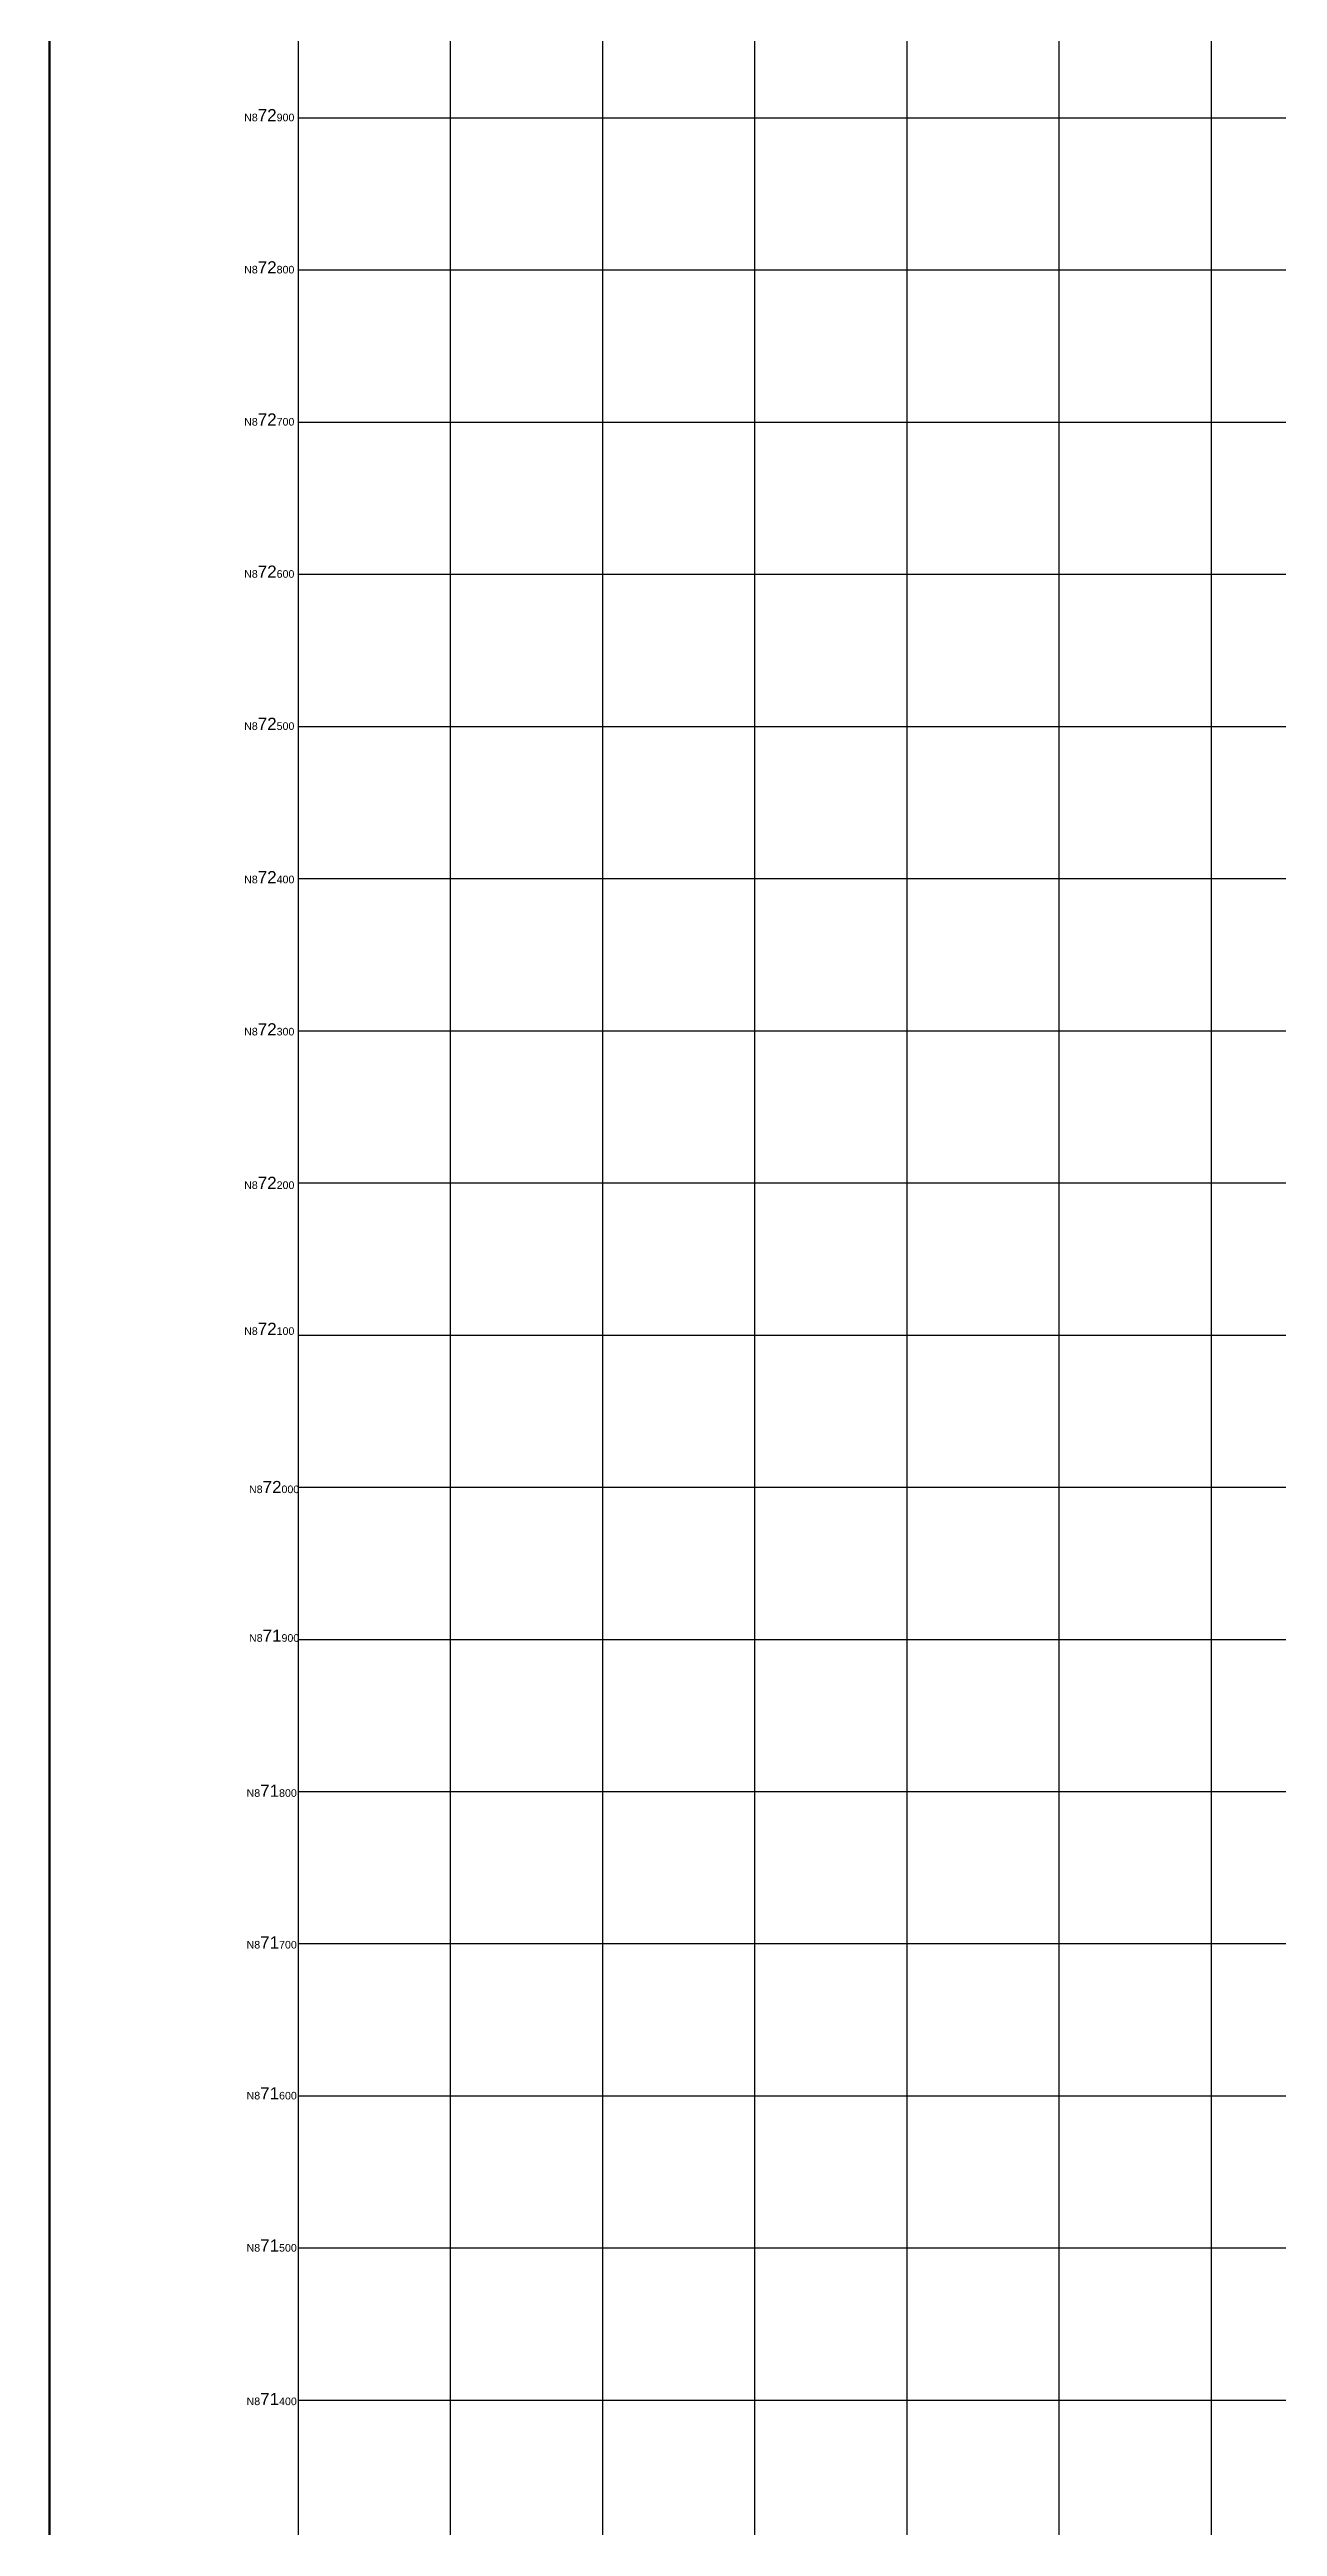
# Model space of a CAD drawing. Header units: millimetres. Extents: x 464536 to 476893, y 870501 to 881610.
# Drawn here: x 464536 to 465343, y 871317 to 872945 of the extents above; entities that cross this region are included whole.
import ezdxf

# ---------------------------------------------------------------- set-up
doc = ezdxf.new("R2010")
doc.units = ezdxf.units.MM
doc.layers.add('Grid1', color=7, linetype='Continuous')
doc.layers.add('Lay out', color=7, linetype='Continuous', lineweight=70)

msp = doc.modelspace()

# ---------------------------------------------------------------- linework, layer by layer
at = {"layer": 'Grid1'}
for p, q in [((464700, 870600), (464700, 881600)), ((464700, 870600), (464700, 881600)), ((464800, 870600), (464800, 881600)), ((464900, 870600), (464900, 881600)), ((465000, 870600), (465000, 881600)), ((465100, 870600), (465100, 881600)), ((465200, 870600), (465200, 881600)), ((465300, 870600), (465300, 881600)), ((464700, 872900), (472600, 872900)), ((464700, 872800), (472600, 872800)), ((464700, 872700), (472600, 872700)), ((464700, 872600), (472600, 872600)), ((464700, 872500), (472600, 872500)), ((464700, 872400), (472600, 872400)), ((464700, 872300), (472600, 872300)), ((464700, 872200), (472600, 872200)), ((464700, 872100), (472600, 872100)), ((464700, 872000), (472600, 872000)), ((464700, 871900), (472600, 871900)), ((464700, 871800), (472600, 871800)), ((464700, 871700), (472600, 871700)), ((464700, 871600), (472600, 871600)), ((464700, 871500), (472600, 871500)), ((464700, 871400), (472600, 871400))]:
    msp.add_line(p, q, dxfattribs=at)
at = {"layer": 'Lay out'}
msp.add_lwpolyline([(464536.4, 881609.9), (476892.8, 881609.9), (476892.8, 870501.3), (464536.4, 870501.3)], close=True, dxfattribs=at)

# ---------------------------------------------------------------- texts
at = {"layer": 'Grid1', "char_height": 5, "width": 7899.308, "attachment_point": 1}
for s, insert in [('{\\fArial|b0|i0|c0|p34;\\C7;N8\\H1.6x;72\\H0.625x;900}', (464664.3, 872905.7)), ('{\\fArial|b0|i0|c0|p34;\\C7;N8\\H1.6x;72\\H0.625x;800}', (464664.3, 872805.7)), ('{\\fArial|b0|i0|c0|p34;\\C7;N8\\H1.6x;72\\H0.625x;700}', (464664.3, 872705.7)), ('{\\fArial|b0|i0|c0|p34;\\C7;N8\\H1.6x;72\\H0.625x;600}', (464664.3, 872605.7)), ('{\\fArial|b0|i0|c0|p34;\\C7;N8\\H1.6x;72\\H0.625x;500}', (464664.3, 872505.7)), ('{\\fArial|b0|i0|c0|p34;\\C7;N8\\H1.6x;72\\H0.625x;400}', (464664.3, 872404.9)), ('{\\fArial|b0|i0|c0|p34;\\C7;N8\\H1.6x;72\\H0.625x;300}', (464664.3, 872304.9)), ('{\\fArial|b0|i0|c0|p34;\\C7;N8\\H1.6x;72\\H0.625x;200}', (464664.3, 872204)), ('{\\fArial|b0|i0|c0|p34;\\C7;N8\\H1.6x;72\\H0.625x;100}', (464664.3, 872108.1)), ('{\\fArial|b0|i0|c0|p34;\\C7;N8\\H1.6x;72\\H0.625x;000}', (464667.5, 872004.1)), ('{\\fArial|b0|i0|c0|p34;\\C7;N8\\H1.6x;71\\H0.625x;900}', (464667.5, 871906.4)), ('{\\fArial|b0|i0|c0|p34;\\C7;N8\\H1.6x;71\\H0.625x;800}', (464665.9, 871804.5)), ('{\\fArial|b0|i0|c0|p34;\\C7;N8\\H1.6x;71\\H0.625x;700}', (464665.9, 871704.8)), ('{\\fArial|b0|i0|c0|p34;\\C7;N8\\H1.6x;71\\H0.625x;600}', (464665.9, 871605.6)), ('{\\fArial|b0|i0|c0|p34;\\C7;N8\\H1.6x;71\\H0.625x;500}', (464665.9, 871505.6)), ('{\\fArial|b0|i0|c0|p34;\\C7;N8\\H1.6x;71\\H0.625x;400}', (464665.9, 871404.7))]:
    msp.add_mtext(s, dxfattribs=dict(at, insert=insert))

doc.saveas('drawing.dxf')
